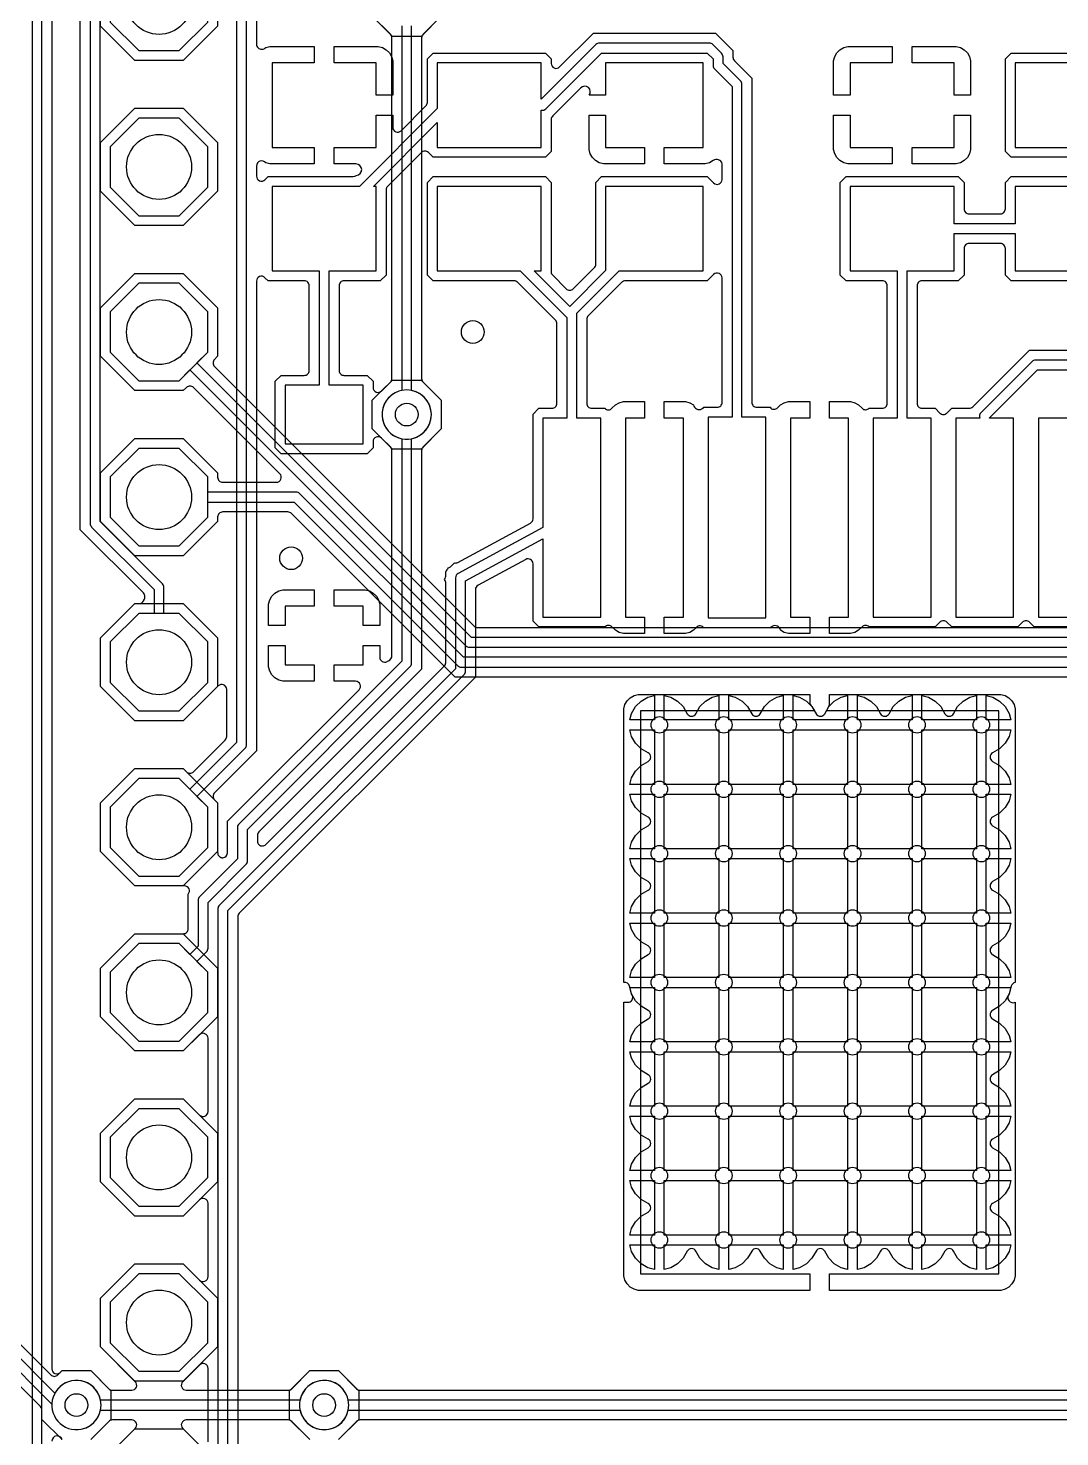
# Model space of a CAD drawing. Header units: millimetres. Extents: x 3.9 to 76.2, y 2.5 to 68.2.
# Drawn here: x 11.96 to 27.83, y 33.8 to 55.47 of the extents above; entities that cross this region are included whole.
import ezdxf

# ---------------------------------------------------------------- set-up
doc = ezdxf.new("R2010")
doc.units = ezdxf.units.MM

msp = doc.modelspace()

# ---------------------------------------------------------------- linework, layer by layer
at = {"layer": '16_copper'}
for points in [[(42.864, 66.867), (14.721, 66.867, 0.198912), (14.667, 66.845), (12.934, 65.111, 0.198912), (12.911, 65.057), (12.911, 47.853, 0.198912), (12.934, 47.799), (13.894, 46.839), (13.894, 46.47), (13.659, 46.47), (13.22, 46.031), (13.22, 45.409), (13.659, 44.97), (14.281, 44.97), (14.72, 45.409), (14.72, 46.031), (14.281, 46.47), (14.046, 46.47), (14.046, 46.87, 0.198912), (14.024, 46.924), (13.064, 47.885), (13.064, 65.026), (14.752, 66.715), (42.832, 66.715)], [(14.724, 33.726), (14.724, 34.854, 0.668179), (14.594, 34.908), (14.344, 34.658), (13.596, 34.658), (13.068, 35.186), (13.068, 35.934), (13.596, 36.462), (14.344, 36.462), (14.594, 36.212, 0.668179), (14.724, 36.266), (14.724, 37.394, 0.668179), (14.594, 37.448), (14.344, 37.198), (13.596, 37.198), (13.068, 37.726), (13.068, 38.474), (13.596, 39.002), (14.344, 39.002), (14.594, 38.752, 0.668179), (14.724, 38.806), (14.724, 39.934, 0.668179), (14.594, 39.988), (14.344, 39.738), (13.596, 39.738), (13.068, 40.266), (13.068, 41.014), (13.596, 41.542), (14.343, 41.542, 0.414214), (14.419, 41.619), (14.419, 42.151, 0.648456), (14.363, 42.278), (13.596, 42.278), (13.068, 42.806), (13.068, 43.554), (13.596, 44.082), (14.344, 44.082), (14.393, 44.034, 0.414214), (14.5, 44.034), (14.989, 44.522, 0.198912), (15.011, 44.576), (15.011, 45.301, 0.668179), (14.881, 45.355), (14.344, 44.818), (13.596, 44.818), (13.068, 45.346), (13.068, 46.094), (13.596, 46.622), (13.665, 46.622, 0.294756), (13.735, 46.667), (13.736, 46.673, 0.415088), (13.719, 46.798), (12.759, 47.758), (12.759, 65.152)], [(15.164, 62.23), (15.164, 44.482), (14.446, 43.764), (14.281, 43.93), (13.659, 43.93), (13.22, 43.491), (13.22, 42.869), (13.659, 42.43), (14.281, 42.43), (14.72, 42.869), (14.72, 43.491), (14.554, 43.656), (15.294, 44.396, 0.198912), (15.316, 44.45), (15.316, 59.614)], [(15.469, 59.385), (15.469, 55.226, 0.430461), (15.549, 55.151), (15.556, 55.151, 0.166118), (15.612, 55.177), (15.677, 55.194), (16.358, 55.194), (16.358, 54.94), (15.71, 54.94), (15.71, 53.64), (16.358, 53.64), (16.358, 53.386), (15.677, 53.386), (15.612, 53.403, 0.725039), (15.469, 53.354), (15.469, 53.198, 0.668179), (15.599, 53.144), (15.647, 53.192), (16.958, 53.192, 0.14431), (16.999, 53.205), (17.004, 53.209, 0.971902), (16.999, 53.386), (16.662, 53.386), (16.662, 53.64), (17.31, 53.64), (17.31, 54.138), (17.564, 54.138), (17.564, 53.951, 0.668179), (17.694, 53.897), (18.075, 54.279, 0.198912), (18.098, 54.332), (18.098, 55.003), (18.187, 55.092), (19.913, 55.092), (20.002, 55.003), (20.002, 54.933, 0.668179), (20.132, 54.879), (20.651, 55.397), (22.529, 55.397), (22.797, 55.129), (22.797, 55.028, 0.198912), (22.82, 54.974), (23.089, 54.705), (23.089, 49.719, 0.414214), (23.165, 49.642), (23.368, 49.642, 0.461669), (23.485, 49.634), (23.529, 49.678), (23.587, 49.712), (23.652, 49.729), (23.978, 49.729), (23.978, 49.475), (23.685, 49.475), (23.685, 46.415), (23.978, 46.415), (23.978, 46.161), (23.652, 46.161), (23.587, 46.178), (23.529, 46.212, 0.494508), (23.404, 46.274), (23.399, 46.271, 0.096121), (23.368, 46.248), (22.352, 46.248, 0.461669), (22.235, 46.256), (22.191, 46.212), (22.133, 46.178), (22.068, 46.161), (21.742, 46.161), (21.742, 46.415), (22.035, 46.415), (22.035, 49.475), (21.742, 49.475), (21.742, 49.729), (22.068, 49.729), (22.133, 49.712), (22.191, 49.678, 0.494508), (22.316, 49.616), (22.321, 49.619, 0.096121), (22.352, 49.642), (22.555, 49.642, 0.414214), (22.631, 49.719), (22.631, 51.632, 0.668179), (22.501, 51.686), (22.403, 51.588), (21.142, 51.588, 0.198912), (21.089, 51.565), (20.571, 51.048, 0.198912), (20.549, 50.994), (20.549, 49.704, 0.414214), (20.625, 49.627), (20.828, 49.627, 0.420503), (20.937, 49.626), (20.989, 49.678), (21.047, 49.712), (21.112, 49.729), (21.438, 49.729), (21.438, 49.475), (21.145, 49.475), (21.145, 46.415), (21.438, 46.415), (21.438, 46.161), (21.112, 46.161), (21.047, 46.178), (20.989, 46.212), (20.937, 46.264, 0.200456), (20.883, 46.285), (20.877, 46.286, 0.143419), (20.828, 46.263), (19.812, 46.263), (19.723, 46.352), (19.723, 47.234, 0.568256), (19.61, 47.301), (18.877, 46.904, 0.275302), (18.837, 46.837), (18.837, 45.491), (15.204, 41.857, 0.198912), (15.181, 41.803), (15.181, 25.71, 0.198912)], [(28.803, 53.488), (27.077, 53.488), (26.988, 53.577), (26.988, 55.003), (27.077, 55.092), (28.388, 55.092, 0.198912)], [(28.448, 46.263), (27.432, 46.263), (27.359, 46.336, 0.414214), (27.251, 46.336), (27.178, 46.263), (26.162, 46.263), (26.089, 46.336, 0.414214), (25.981, 46.336), (25.908, 46.263), (24.892, 46.263, 0.420503), (24.783, 46.264), (24.731, 46.212), (24.673, 46.178), (24.608, 46.161), (24.282, 46.161), (24.282, 46.415), (24.575, 46.415), (24.575, 49.475), (24.282, 49.475), (24.282, 49.729), (24.608, 49.729), (24.673, 49.712), (24.731, 49.678), (24.783, 49.626, 0.200456), (24.837, 49.604), (24.843, 49.604, 0.143419), (24.892, 49.627), (25.095, 49.627, 0.414214), (25.171, 49.704), (25.171, 51.511, 0.414214), (25.095, 51.588), (24.537, 51.588), (24.448, 51.677), (24.448, 53.103), (24.537, 53.192), (26.263, 53.192), (26.352, 53.103), (26.352, 52.695, 0.414214), (26.429, 52.619), (26.911, 52.619, 0.414214), (26.988, 52.695), (26.988, 53.103), (27.077, 53.192), (28.803, 53.192)], [(15.029, 25.616), (15.029, 41.898), (18.662, 45.531, 0.198912), (18.685, 45.585), (18.685, 46.973), (19.875, 47.617), (19.875, 46.415), (20.765, 46.415), (20.765, 49.475), (20.396, 49.475), (20.396, 51.088), (21.048, 51.74), (22.34, 51.74), (22.34, 53.04), (20.84, 53.04), (20.84, 51.748), (20.287, 51.195), (19.742, 51.74), (19.85, 51.74), (19.85, 53.04), (18.25, 53.04), (18.25, 51.74), (19.526, 51.74), (20.244, 51.022), (20.244, 49.475), (19.875, 49.475), (19.875, 47.791), (18.572, 47.086, 0.275302), (18.532, 47.019), (18.532, 45.617), (14.899, 41.983, 0.198912), (14.876, 41.929), (14.876, 25.584, 0.198912)], [(28.803, 51.588), (27.077, 51.588), (26.988, 51.677), (26.988, 52.085, 0.414214), (26.911, 52.161), (26.429, 52.161, 0.414214), (26.352, 52.085), (26.352, 51.677), (26.263, 51.588), (25.705, 51.588, 0.414214), (25.629, 51.511), (25.629, 49.704, 0.414214), (25.705, 49.627), (25.908, 49.627), (25.981, 49.554, 0.414214), (26.089, 49.554), (26.162, 49.627), (26.432, 49.627, 0.198912), (26.486, 49.65), (27.357, 50.521), (28.523, 50.521)], [(11.503, 35.125), (12.322, 34.306), (12.322, 34.265), (12.328, 34.216), (12.341, 34.168), (12.36, 34.122), (12.385, 34.079), (12.415, 34.04), (12.45, 34.005), (12.489, 33.975), (12.532, 33.95), (12.578, 33.931), (12.626, 33.918), (12.675, 33.912), (12.725, 33.912), (12.774, 33.918, 1), (12.626, 34.662), (12.578, 34.649, 0.185862), (12.37, 34.474), (11.633, 35.211)], [(11.808, 35.251), (12.306, 34.754, 0.414214), (12.413, 34.754), (12.48, 34.821), (12.92, 34.821), (13.231, 34.51), (13.231, 34.07), (12.92, 33.759)], [(12.48, 33.759), (12.169, 34.07), (12.169, 34.212, 0.198912), (12.147, 34.266), (11.485, 34.928), (11.485, 34.928), (11.408, 35.005, 0.668179), (11.278, 34.951), (11.278, 16.939, 0.668189)], [(16.29, 33.759), (15.979, 34.07), (15.979, 34.51), (16.29, 34.821), (16.73, 34.821), (17.009, 34.541, 0.198912), (17.063, 34.519), (30.175, 34.519, 0.414214)], [(30.404, 34.366), (16.881, 34.366), (16.869, 34.412), (16.85, 34.458), (16.825, 34.501), (16.795, 34.54), (16.76, 34.575), (16.721, 34.605), (16.678, 34.63), (16.632, 34.649), (16.584, 34.662), (16.535, 34.668), (16.485, 34.668), (16.436, 34.662), (16.388, 34.649), (16.342, 34.63), (16.299, 34.605), (16.26, 34.575), (16.225, 34.54), (16.195, 34.501), (16.17, 34.458), (16.151, 34.412), (16.138, 34.364), (16.132, 34.315), (16.132, 34.265), (16.138, 34.216), (16.151, 34.168), (16.17, 34.122), (16.195, 34.079), (16.225, 34.04), (16.26, 34.005), (16.299, 33.975), (16.342, 33.95), (16.388, 33.931), (16.436, 33.918), (16.485, 33.912), (16.535, 33.912), (16.584, 33.918, 0.301666), (16.881, 34.214), (30.48, 34.214, 0.414214)], [(30.575, 34.061), (17.063, 34.061, 0.198912), (17.009, 34.039), (16.73, 33.759)], [(13.068, 33.394), (13.596, 33.922), (14.344, 33.922), (14.594, 33.672, 0.668179)]]:
    msp.add_lwpolyline(points, format="xyb", dxfattribs=at)
for points in [[(14.72, 55.569), (14.72, 56.191), (14.281, 56.63), (13.659, 56.63), (13.22, 56.191), (13.22, 55.569), (13.659, 55.13), (14.281, 55.13)], [(17.31, 54.442), (17.31, 54.94), (16.662, 54.94), (16.662, 55.194), (17.343, 55.194), (17.408, 55.177), (17.466, 55.143), (17.513, 55.096), (17.547, 55.038), (17.564, 54.973), (17.564, 54.442)], [(24.346, 54.442), (24.346, 54.973), (24.363, 55.038), (24.397, 55.096), (24.444, 55.143), (24.502, 55.177), (24.567, 55.194), (25.248, 55.194), (25.248, 54.94), (24.6, 54.94), (24.6, 54.442)], [(26.2, 54.442), (26.2, 54.94), (25.552, 54.94), (25.552, 55.194), (26.233, 55.194), (26.298, 55.177), (26.356, 55.143), (26.403, 55.096), (26.437, 55.038), (26.454, 54.973), (26.454, 54.442)], [(14.72, 53.029), (14.72, 53.651), (14.281, 54.09), (13.659, 54.09), (13.22, 53.651), (13.22, 53.029), (13.659, 52.59), (14.281, 52.59)], [(20.807, 53.386), (20.742, 53.403), (20.684, 53.437), (20.637, 53.484), (20.603, 53.542), (20.586, 53.607), (20.586, 54.138), (20.84, 54.138), (20.84, 53.64), (21.438, 53.64), (21.438, 53.386)], [(24.567, 53.386), (24.502, 53.403), (24.444, 53.437), (24.397, 53.484), (24.363, 53.542), (24.346, 53.607), (24.346, 54.138), (24.6, 54.138), (24.6, 53.64), (25.248, 53.64), (25.248, 53.386)], [(25.552, 53.386), (25.552, 53.64), (26.2, 53.64), (26.2, 54.138), (26.454, 54.138), (26.454, 53.607), (26.437, 53.542), (26.403, 53.484), (26.356, 53.437), (26.298, 53.403), (26.233, 53.386)], [(25.845, 49.475), (25.476, 49.475), (25.476, 51.74), (26.2, 51.74), (26.2, 52.314), (27.14, 52.314), (27.14, 51.74), (28.74, 51.74), (28.74, 53.04), (27.14, 53.04), (27.14, 52.466), (26.2, 52.466), (26.2, 53.04), (24.6, 53.04), (24.6, 51.74), (25.324, 51.74), (25.324, 49.475), (24.955, 49.475), (24.955, 46.415), (25.845, 46.415)], [(14.72, 50.489), (14.72, 51.111), (14.281, 51.55), (13.659, 51.55), (13.22, 51.111), (13.22, 50.489), (13.659, 50.05), (14.281, 50.05)], [(14.72, 47.949), (14.72, 48.571), (14.281, 49.01), (13.659, 49.01), (13.22, 48.571), (13.22, 47.949), (13.659, 47.51), (14.281, 47.51)], [(15.656, 46.282), (15.656, 46.613), (15.673, 46.678), (15.707, 46.736), (15.754, 46.783), (15.812, 46.817), (15.877, 46.834), (16.358, 46.834), (16.358, 46.58), (15.91, 46.58), (15.91, 46.282)], [(17.11, 46.282), (17.11, 46.58), (16.662, 46.58), (16.662, 46.834), (17.143, 46.834), (17.208, 46.817), (17.266, 46.783), (17.313, 46.736), (17.347, 46.678), (17.364, 46.613), (17.364, 46.282)], [(15.877, 45.426), (15.812, 45.443), (15.754, 45.477), (15.707, 45.524), (15.673, 45.582), (15.656, 45.647), (15.656, 45.978), (15.91, 45.978), (15.91, 45.68), (16.358, 45.68), (16.358, 45.426)], [(14.72, 37.789), (14.72, 38.411), (14.281, 38.85), (13.659, 38.85), (13.22, 38.411), (13.22, 37.789), (13.659, 37.35), (14.281, 37.35)], [(14.72, 35.249), (14.72, 35.871), (14.281, 36.31), (13.659, 36.31), (13.22, 35.871), (13.22, 35.249), (13.659, 34.81), (14.281, 34.81)]]:
    msp.add_lwpolyline(points, close=True, dxfattribs=at)
for points in [[(18.311, 55.66), (18, 55.349), (17.56, 55.349), (17.249, 55.66)], [(28.482, 54.94), (27.14, 54.94), (27.14, 53.64), (28.74, 53.64)], [(28.385, 49.475), (27.495, 49.475), (27.495, 46.415), (28.385, 46.415)]]:
    msp.add_lwpolyline(points, dxfattribs=at)
for points in [[(23.305, 49.49), (22.936, 49.49), (22.936, 54.61, 0.198912), (22.914, 54.664), (22.645, 54.933), (22.645, 55.035, 0.198912), (22.622, 55.089), (22.489, 55.222, 0.198912), (22.435, 55.245), (20.745, 55.245, 0.198912), (20.691, 55.222), (19.85, 54.381), (19.85, 54.94), (18.25, 54.94), (18.25, 54.238), (17.052, 53.04), (15.71, 53.04), (15.71, 51.74), (16.434, 51.74), (16.434, 49.98), (15.91, 49.98), (15.91, 49.08), (17.11, 49.08), (17.11, 49.98), (16.586, 49.98), (16.586, 51.74), (17.31, 51.74), (17.31, 53.04), (17.268, 53.04), (18.25, 54.022), (18.25, 53.64), (19.85, 53.64), (19.85, 54.214, 0.255689), (19.921, 54.236), (20.777, 55.092), (22.403, 55.092), (22.492, 55.003), (22.492, 54.901, 0.198912), (22.515, 54.848), (22.784, 54.578), (22.784, 49.49), (22.415, 49.49), (22.415, 46.4), (23.305, 46.4)], [(15.563, 42.892, 0.18787), (15.613, 42.913), (18.358, 45.658, 0.198912), (18.38, 45.712), (18.38, 46.941, 0.055305), (18.378, 46.958), (18.377, 46.96, 0.04189), (18.371, 46.978), (18.362, 46.993, 0.221705), (18.38, 47.063), (18.38, 47.113, 0.112063), (18.403, 47.139), (18.404, 47.141, 0.041876), (18.412, 47.158), (18.416, 47.174, 0.221741), (18.478, 47.212), (18.514, 47.247, 0.182383), (18.568, 47.256), (19.683, 47.86, 0.275302), (19.723, 47.927), (19.723, 49.538), (19.812, 49.627), (20.015, 49.627, 0.414214), (20.091, 49.704), (20.091, 50.928, 0.198912), (20.069, 50.982), (19.485, 51.565, 0.198912), (19.432, 51.588), (18.187, 51.588), (18.098, 51.677), (18.098, 53.103), (18.187, 53.192), (19.913, 53.192), (20.002, 53.103), (20.002, 51.726, 0.198912), (20.025, 51.673), (20.233, 51.464, 0.414214), (20.341, 51.464), (20.665, 51.789, 0.198912), (20.688, 51.842), (20.688, 53.103), (20.777, 53.192), (22.403, 53.192), (22.501, 53.094, 0.668179), (22.631, 53.148), (22.631, 53.388, 0.574475), (22.496, 53.437), (22.438, 53.403), (22.373, 53.386), (21.742, 53.386), (21.742, 53.64), (22.34, 53.64), (22.34, 54.94), (20.84, 54.94), (20.84, 54.442), (20.586, 54.442, 0.941151), (20.456, 54.556), (20.025, 54.125, 0.198912), (20.002, 54.071), (20.002, 53.577), (19.913, 53.488), (18.187, 53.488), (18.113, 53.562, 0.414214), (18.005, 53.562), (17.485, 53.041, 0.198912), (17.462, 52.988), (17.462, 51.677), (17.373, 51.588), (16.815, 51.588, 0.414214), (16.739, 51.511), (16.739, 50.209, 0.414214), (16.815, 50.132), (17.173, 50.132), (17.262, 50.043), (17.262, 49.947, 0.668179), (17.392, 49.893), (17.56, 50.061), (18, 50.061), (18.311, 49.75), (18.311, 49.31), (18.031, 49.031, 0.198912), (18.009, 48.977), (18.009, 45.611), (15.506, 43.108, 0.198912), (15.483, 43.054), (15.483, 42.967), (15.484, 42.964), (15.483, 42.961), (15.485, 42.954), (15.486, 42.946), (15.487, 42.943), (15.488, 42.94), (15.492, 42.933), (15.495, 42.926), (15.497, 42.924), (15.499, 42.921), (15.504, 42.916), (15.51, 42.909), (15.512, 42.908), (15.514, 42.906), (15.521, 42.902), (15.528, 42.898), (15.531, 42.897), (15.533, 42.896), (15.541, 42.894), (15.549, 42.892), (15.552, 42.892), (15.555, 42.891)], [(14.952, 42.712, 0.406376), (15.026, 42.789), (15.026, 43.275), (15.182, 43.431), (17.047, 45.296, 0.668179), (16.993, 45.426), (16.662, 45.426), (16.662, 45.68), (17.11, 45.68), (17.11, 45.978), (17.364, 45.978), (17.364, 45.797, 0.572909), (17.477, 45.73), (17.484, 45.735, 0.386658), (17.551, 45.832), (17.551, 48.977, 0.198912), (17.529, 49.031), (17.392, 49.167, 0.668179), (17.262, 49.113), (17.262, 49.017), (17.173, 48.928), (15.847, 48.928), (15.758, 49.017), (15.758, 50.043), (15.847, 50.132), (16.205, 50.132, 0.414214), (16.281, 50.209), (16.281, 51.511, 0.414214), (16.205, 51.588), (15.647, 51.588), (15.599, 51.636, 0.668179), (15.469, 51.582), (15.469, 44.355), (15.312, 44.199), (14.824, 43.71, 0.414214), (14.824, 43.603), (14.872, 43.554), (14.872, 42.787), (14.873, 42.785), (14.873, 42.782), (14.874, 42.774), (14.876, 42.766), (14.877, 42.763), (14.877, 42.76), (14.881, 42.753), (14.885, 42.746), (14.886, 42.744), (14.888, 42.741), (14.894, 42.736), (14.899, 42.73), (14.901, 42.728), (14.903, 42.726), (14.91, 42.722), (14.917, 42.718), (14.92, 42.717), (14.923, 42.716), (14.93, 42.714), (14.938, 42.712), (14.941, 42.712), (14.944, 42.711)], [(27.115, 49.475), (26.746, 49.475), (26.746, 49.479), (27.483, 50.216), (28.397, 50.216), (29.137, 49.476, 0.198912), (29.19, 49.454), (30.15, 49.454), (30.15, 48.78), (31.45, 48.78), (31.45, 50.28), (30.15, 50.28), (30.15, 49.606), (29.222, 49.606), (28.482, 50.346, 0.198912), (28.428, 50.368), (27.452, 50.368, 0.198912), (27.398, 50.346), (26.616, 49.564, 0.314869), (26.594, 49.475), (26.225, 49.475), (26.225, 46.415), (27.115, 46.415)], [(14.72, 40.329), (14.72, 40.951), (14.554, 41.116), (14.702, 41.264, 0.198912), (14.724, 41.318), (14.724, 42.024), (15.308, 42.608, 0.198912), (15.331, 42.662), (15.331, 43.148), (17.834, 45.652, 0.198912), (17.856, 45.705), (17.856, 49.159, 0.996924), (17.706, 49.902), (17.658, 49.889, 0.764884), (17.704, 49.159), (17.704, 45.737), (15.201, 43.234, 0.198912), (15.178, 43.18), (15.178, 42.694), (14.594, 42.109, 0.198912), (14.572, 42.056), (14.572, 41.349), (14.446, 41.224), (14.281, 41.39), (13.659, 41.39), (13.22, 40.951), (13.22, 40.329), (13.659, 39.89), (14.281, 39.89)], [(21.341, 36.055), (21.276, 36.073), (21.218, 36.106), (21.171, 36.153), (21.137, 36.211), (21.12, 36.276), (21.12, 40.488), (21.182, 40.488, 0.036523), (21.197, 40.49), (21.204, 40.491, 0.09681), (21.23, 40.504), (21.235, 40.509), (21.24, 40.514), (21.242, 40.517, 0.296314), (21.24, 40.616), (21.208, 40.736, 0.392052), (21.12, 40.792), (21.12, 45.004), (21.137, 45.069), (21.171, 45.127), (21.218, 45.174), (21.276, 45.207), (21.341, 45.225), (23.978, 45.225), (23.978, 45.103, 0.219106), (24.013, 45.036), (24.051, 44.971), (21.374, 44.971), (21.374, 36.309), (23.978, 36.309), (23.978, 36.055)], [(24.282, 36.055), (24.282, 36.309), (26.886, 36.309), (26.886, 44.971), (24.235, 44.971), (24.272, 45.036, 0.131653), (24.282, 45.074), (24.282, 45.225), (26.919, 45.225), (26.984, 45.207), (27.042, 45.174), (27.089, 45.127), (27.123, 45.069), (27.14, 45.004), (27.14, 40.791, 0.299045), (27.077, 40.736), (27.045, 40.616, 0.822543), (27.14, 40.488), (27.14, 36.276), (27.123, 36.211), (27.089, 36.153), (27.042, 36.106), (26.984, 36.073), (26.919, 36.055)]]:
    msp.add_lwpolyline(points, format="xyb", close=True, dxfattribs=at)
at = {"layer": '1_copper'}
for points in [[(12.169, 19.688), (12.169, 62.862), (15.272, 65.964), (27.375, 65.964), (28.062, 65.277), (27.874, 65.089), (27.874, 64.406), (28.358, 63.922), (29.041, 63.922), (29.524, 64.406), (29.524, 65.089), (29.041, 65.572), (28.358, 65.572), (28.17, 65.384), (27.46, 66.094, 0.198912), (27.407, 66.116), (15.24, 66.116, 0.198912), (15.186, 66.094), (12.039, 62.947, 0.198912), (12.017, 62.893), (12.017, 19.657, 0.198912)], [(12.322, 62.767), (12.322, 34.846, 0.668189), (12.452, 34.792), (12.48, 34.821), (12.92, 34.821), (13.199, 34.541, 0.198912), (13.253, 34.519), (13.551, 34.519, 0.668179), (13.605, 34.649), (13.068, 35.186), (13.068, 35.934), (13.596, 36.462), (14.344, 36.462), (14.872, 35.934), (14.872, 35.186), (14.335, 34.649, 0.668179), (14.389, 34.519), (15.957, 34.519, 0.198912), (16.011, 34.541), (16.29, 34.821), (16.73, 34.821), (17.041, 34.51), (17.041, 34.07), (16.73, 33.759)], [(17.704, 55.509), (17.704, 49.901), (17.658, 49.889), (17.612, 49.87), (17.569, 49.845), (17.53, 49.815), (17.495, 49.78), (17.465, 49.741), (17.44, 49.698), (17.421, 49.652), (17.408, 49.604), (17.402, 49.555), (17.402, 49.505), (17.408, 49.456), (17.421, 49.408), (17.44, 49.362), (17.465, 49.319), (17.495, 49.28), (17.53, 49.245), (17.569, 49.215), (17.612, 49.19), (17.658, 49.171), (17.706, 49.158), (17.755, 49.152), (17.805, 49.152), (17.854, 49.158, 0.818106), (17.856, 49.901), (17.856, 55.509, 0.996924)], [(30.455, 45.491), (18.524, 45.491), (16.007, 48.009, 0.198912), (15.953, 48.031), (14.949, 48.031, 0.414214), (14.872, 47.955), (14.872, 47.886), (14.344, 47.358), (13.596, 47.358), (13.068, 47.886), (13.068, 48.634), (13.596, 49.162), (14.344, 49.162), (14.872, 48.634), (14.872, 48.565, 0.414214), (14.949, 48.489), (15.774, 48.489, 0.668179), (15.828, 48.619), (14.5, 49.946, 0.414214), (14.393, 49.946), (14.344, 49.898), (13.596, 49.898), (13.068, 50.426), (13.068, 51.174), (13.596, 51.702), (14.344, 51.702), (14.872, 51.174), (14.872, 50.426), (14.824, 50.377, 0.414214), (14.824, 50.27), (18.818, 46.276, 0.198912), (18.871, 46.253), (30.581, 46.253)], [(13.068, 33.394), (13.605, 33.931, 0.668179), (13.551, 34.061), (13.253, 34.061, 0.198912), (13.199, 34.039), (12.92, 33.759)], [(16.29, 33.759), (16.011, 34.039, 0.198912), (15.957, 34.061), (14.389, 34.061, 0.668179), (14.335, 33.931), (14.872, 33.394)], [(12.48, 33.759, 0.859708), (12.322, 33.734)]]:
    msp.add_lwpolyline(points, format="xyb", dxfattribs=at)
for points in [[(13.596, 54.978), (13.068, 55.506), (13.068, 56.254), (13.596, 56.782), (14.344, 56.782), (14.872, 56.254), (14.872, 55.506), (14.344, 54.978)], [(14.72, 55.569), (14.72, 56.191), (14.281, 56.63), (13.659, 56.63), (13.22, 56.191), (13.22, 55.569), (13.659, 55.13), (14.281, 55.13)], [(13.596, 52.438), (13.068, 52.966), (13.068, 53.714), (13.596, 54.242), (14.344, 54.242), (14.872, 53.714), (14.872, 52.966), (14.344, 52.438)], [(14.72, 53.029), (14.72, 53.651), (14.281, 54.09), (13.659, 54.09), (13.22, 53.651), (13.22, 53.029), (13.659, 52.59), (14.281, 52.59)], [(13.596, 44.818), (13.068, 45.346), (13.068, 46.094), (13.596, 46.622), (14.344, 46.622), (14.872, 46.094), (14.872, 45.346), (14.344, 44.818)], [(14.72, 45.409), (14.72, 46.031), (14.281, 46.47), (13.659, 46.47), (13.22, 46.031), (13.22, 45.409), (13.659, 44.97), (14.281, 44.97)], [(21.213, 44.831), (21.24, 44.931), (21.3, 45.036), (21.385, 45.121), (21.49, 45.181), (21.59, 45.208), (21.59, 44.831)], [(26.695, 44.831), (26.695, 45.208), (26.796, 45.181), (26.9, 45.121), (26.985, 45.036), (27.045, 44.931), (27.072, 44.831)], [(21.742, 43.84), (21.742, 44.679), (22.581, 44.679), (22.581, 43.84)], [(22.733, 43.84), (22.733, 44.679), (23.571, 44.679), (23.571, 43.84)], [(23.724, 43.84), (23.724, 44.679), (24.562, 44.679), (24.562, 43.84)], [(24.714, 43.84), (24.714, 44.679), (25.552, 44.679), (25.552, 43.84)], [(25.705, 43.84), (25.705, 44.679), (26.543, 44.679), (26.543, 43.84)], [(13.596, 42.278), (13.068, 42.806), (13.068, 43.554), (13.596, 44.082), (14.344, 44.082), (14.872, 43.554), (14.872, 42.806), (14.344, 42.278)], [(14.72, 42.869), (14.72, 43.491), (14.281, 43.93), (13.659, 43.93), (13.22, 43.491), (13.22, 42.869), (13.659, 42.43), (14.281, 42.43)], [(21.742, 42.85), (21.742, 43.688), (22.581, 43.688), (22.581, 42.85)], [(22.733, 42.85), (22.733, 43.688), (23.571, 43.688), (23.571, 42.85)], [(23.724, 42.85), (23.724, 43.688), (24.562, 43.688), (24.562, 42.85)], [(24.714, 42.85), (24.714, 43.688), (25.552, 43.688), (25.552, 42.85)], [(25.705, 42.85), (25.705, 43.688), (26.543, 43.688), (26.543, 42.85)], [(21.742, 41.859), (21.742, 42.697), (22.581, 42.697), (22.581, 41.859)], [(22.733, 41.859), (22.733, 42.697), (23.571, 42.697), (23.571, 41.859)], [(23.724, 41.859), (23.724, 42.697), (24.562, 42.697), (24.562, 41.859)], [(24.714, 41.859), (24.714, 42.697), (25.552, 42.697), (25.552, 41.859)], [(25.705, 41.859), (25.705, 42.697), (26.543, 42.697), (26.543, 41.859)], [(21.742, 40.869), (21.742, 41.707), (22.581, 41.707), (22.581, 40.869)], [(22.733, 40.869), (22.733, 41.707), (23.571, 41.707), (23.571, 40.869)], [(23.724, 40.869), (23.724, 41.707), (24.562, 41.707), (24.562, 40.869)], [(24.714, 40.869), (24.714, 41.707), (25.552, 41.707), (25.552, 40.869)], [(25.705, 40.869), (25.705, 41.707), (26.543, 41.707), (26.543, 40.869)], [(13.596, 39.738), (13.068, 40.266), (13.068, 41.014), (13.596, 41.542), (14.344, 41.542), (14.872, 41.014), (14.872, 40.266), (14.344, 39.738)], [(14.72, 40.329), (14.72, 40.951), (14.281, 41.39), (13.659, 41.39), (13.22, 40.951), (13.22, 40.329), (13.659, 39.89), (14.281, 39.89)], [(21.742, 39.878), (21.742, 40.716), (22.581, 40.716), (22.581, 39.878)], [(22.733, 39.878), (22.733, 40.716), (23.571, 40.716), (23.571, 39.878)], [(23.724, 39.878), (23.724, 40.716), (24.562, 40.716), (24.562, 39.878)], [(24.714, 39.878), (24.714, 40.716), (25.552, 40.716), (25.552, 39.878)], [(25.705, 39.878), (25.705, 40.716), (26.543, 40.716), (26.543, 39.878)], [(21.742, 38.887), (21.742, 39.726), (22.581, 39.726), (22.581, 38.887)], [(22.733, 38.887), (22.733, 39.726), (23.571, 39.726), (23.571, 38.887)], [(23.724, 38.887), (23.724, 39.726), (24.562, 39.726), (24.562, 38.887)], [(24.714, 38.887), (24.714, 39.726), (25.552, 39.726), (25.552, 38.887)], [(25.705, 38.887), (25.705, 39.726), (26.543, 39.726), (26.543, 38.887)], [(13.596, 37.198), (13.068, 37.726), (13.068, 38.474), (13.596, 39.002), (14.344, 39.002), (14.872, 38.474), (14.872, 37.726), (14.344, 37.198)], [(14.72, 37.789), (14.72, 38.411), (14.281, 38.85), (13.659, 38.85), (13.22, 38.411), (13.22, 37.789), (13.659, 37.35), (14.281, 37.35)], [(21.742, 37.897), (21.742, 38.735), (22.581, 38.735), (22.581, 37.897)], [(22.733, 37.897), (22.733, 38.735), (23.571, 38.735), (23.571, 37.897)], [(23.724, 37.897), (23.724, 38.735), (24.562, 38.735), (24.562, 37.897)], [(24.714, 37.897), (24.714, 38.735), (25.552, 38.735), (25.552, 37.897)], [(25.705, 37.897), (25.705, 38.735), (26.543, 38.735), (26.543, 37.897)], [(21.742, 36.906), (21.742, 37.744), (22.581, 37.744), (22.581, 36.906)], [(22.733, 36.906), (22.733, 37.744), (23.571, 37.744), (23.571, 36.906)], [(23.724, 36.906), (23.724, 37.744), (24.562, 37.744), (24.562, 36.906)], [(24.714, 36.906), (24.714, 37.744), (25.552, 37.744), (25.552, 36.906)], [(25.705, 36.906), (25.705, 37.744), (26.543, 37.744), (26.543, 36.906)], [(21.49, 36.404), (21.385, 36.464), (21.3, 36.549), (21.24, 36.654), (21.213, 36.754), (21.59, 36.754), (21.59, 36.377)], [(26.695, 36.754), (27.072, 36.754), (27.045, 36.654), (26.985, 36.549), (26.9, 36.464), (26.796, 36.404), (26.695, 36.377)], [(14.72, 35.249), (14.72, 35.871), (14.281, 36.31), (13.659, 36.31), (13.22, 35.871), (13.22, 35.249), (13.659, 34.81), (14.281, 34.81)]]:
    msp.add_lwpolyline(points, close=True, dxfattribs=at)
for points in [[(17.56, 48.999), (17.249, 49.31), (17.249, 49.75), (17.529, 50.029, 0.198912), (17.551, 50.083), (17.551, 55.327, 0.198912), (17.529, 55.381), (17.249, 55.66), (17.249, 56.1), (17.56, 56.411), (18, 56.411), (18.311, 56.1), (18.311, 55.66), (18.031, 55.381, 0.198912), (18.009, 55.327), (18.009, 50.083, 0.198912), (18.031, 50.029), (18.311, 49.75), (18.311, 49.31), (18, 48.999)], [(34.337, 42.13, 0.544696), (34.364, 42.255), (30.541, 46.079, 0.198912), (30.487, 46.101), (18.777, 46.101), (14.554, 50.324), (14.72, 50.489), (14.72, 51.111), (14.281, 51.55), (13.659, 51.55), (13.22, 51.111), (13.22, 50.489), (13.659, 50.05), (14.281, 50.05), (14.446, 50.216), (18.691, 45.971, 0.198912), (18.745, 45.949), (30.455, 45.949), (34.256, 42.148), (34.274, 42.134), (34.294, 42.127), (34.316, 42.125)], [(30.382, 45.647, 0.866051), (30.36, 45.796), (18.651, 45.796), (16.133, 48.314, 0.198912), (16.079, 48.336), (14.72, 48.336), (14.72, 48.571), (14.281, 49.01), (13.659, 49.01), (13.22, 48.571), (13.22, 47.949), (13.659, 47.51), (14.281, 47.51), (14.72, 47.949), (14.72, 48.184), (16.047, 48.184), (18.565, 45.666, 0.198912), (18.619, 45.644), (30.36, 45.644)], [(21.742, 44.831), (21.742, 45.208), (21.843, 45.181), (21.947, 45.121), (22.032, 45.036), (22.096, 44.926, 0.577348), (22.227, 44.926), (22.291, 45.036), (22.376, 45.121), (22.48, 45.181), (22.581, 45.208), (22.581, 44.831)], [(22.733, 44.831), (22.733, 45.208), (22.833, 45.181), (22.938, 45.121), (23.023, 45.036), (23.086, 44.926, 0.577348), (23.218, 44.926), (23.282, 45.036), (23.367, 45.121), (23.471, 45.181), (23.571, 45.208), (23.571, 44.831)], [(23.724, 44.831), (23.724, 45.208), (23.824, 45.181), (23.928, 45.121), (24.013, 45.036), (24.077, 44.926, 0.577348), (24.209, 44.926), (24.272, 45.036), (24.357, 45.121), (24.462, 45.181), (24.562, 45.208), (24.562, 44.831)], [(24.714, 44.831), (24.714, 45.208), (24.814, 45.181), (24.919, 45.121), (25.004, 45.036), (25.067, 44.926, 0.577348), (25.199, 44.926), (25.263, 45.036), (25.348, 45.121), (25.452, 45.181), (25.552, 45.208), (25.552, 44.831)], [(25.705, 44.831), (25.705, 45.208), (25.805, 45.181), (25.909, 45.121), (25.994, 45.036), (26.058, 44.926, 0.577348), (26.19, 44.926), (26.253, 45.036), (26.338, 45.121), (26.443, 45.181), (26.543, 45.208), (26.543, 44.831)], [(21.213, 43.84), (21.24, 43.941), (21.3, 44.045), (21.385, 44.13), (21.495, 44.194, 0.577348), (21.495, 44.325), (21.385, 44.389), (21.3, 44.474), (21.24, 44.578), (21.213, 44.679), (21.59, 44.679), (21.59, 43.84)], [(26.695, 43.84), (26.695, 44.679), (27.072, 44.679), (27.045, 44.578), (26.985, 44.474), (26.9, 44.389), (26.79, 44.325, 0.577348), (26.79, 44.194), (26.9, 44.13), (26.985, 44.045), (27.045, 43.941), (27.072, 43.84)], [(21.213, 42.85), (21.24, 42.95), (21.3, 43.054), (21.385, 43.139), (21.495, 43.203, 0.577348), (21.495, 43.335), (21.385, 43.398), (21.3, 43.483), (21.24, 43.588), (21.213, 43.688), (21.59, 43.688), (21.59, 42.85)], [(26.695, 42.85), (26.695, 43.688), (27.072, 43.688), (27.045, 43.588), (26.985, 43.483), (26.9, 43.398), (26.79, 43.335, 0.577348), (26.79, 43.203), (26.9, 43.139), (26.985, 43.054), (27.045, 42.95), (27.072, 42.85)], [(21.213, 41.859), (21.24, 41.959), (21.3, 42.064), (21.385, 42.149), (21.495, 42.212, 0.577348), (21.495, 42.344), (21.385, 42.408), (21.3, 42.493), (21.24, 42.597), (21.213, 42.697), (21.59, 42.697), (21.59, 41.859)], [(26.695, 41.859), (26.695, 42.697), (27.072, 42.697), (27.045, 42.597), (26.985, 42.493), (26.9, 42.408), (26.79, 42.344, 0.577348), (26.79, 42.212), (26.9, 42.149), (26.985, 42.064), (27.045, 41.959), (27.072, 41.859)], [(21.213, 40.869), (21.24, 40.969), (21.3, 41.073), (21.385, 41.158), (21.495, 41.222, 0.577348), (21.495, 41.354), (21.385, 41.417), (21.3, 41.502), (21.24, 41.607), (21.213, 41.707), (21.59, 41.707), (21.59, 40.869)], [(26.695, 40.869), (26.695, 41.707), (27.072, 41.707), (27.045, 41.607), (26.985, 41.502), (26.9, 41.417), (26.79, 41.354, 0.577348), (26.79, 41.222), (26.9, 41.158), (26.985, 41.073), (27.045, 40.969), (27.072, 40.869)], [(21.213, 39.878), (21.24, 39.978), (21.3, 40.083), (21.385, 40.168), (21.495, 40.231, 0.577348), (21.495, 40.363), (21.385, 40.427), (21.3, 40.512), (21.24, 40.616), (21.213, 40.716), (21.59, 40.716), (21.59, 39.878)], [(26.695, 39.878), (26.695, 40.716), (27.072, 40.716), (27.045, 40.616), (26.985, 40.512), (26.9, 40.427), (26.79, 40.363, 0.577348), (26.79, 40.231), (26.9, 40.168), (26.985, 40.083), (27.045, 39.978), (27.072, 39.878)], [(21.213, 38.887), (21.24, 38.988), (21.3, 39.092), (21.385, 39.177), (21.495, 39.241, 0.577348), (21.495, 39.372), (21.385, 39.436), (21.3, 39.521), (21.24, 39.625), (21.213, 39.726), (21.59, 39.726), (21.59, 38.887)], [(26.695, 38.887), (26.695, 39.726), (27.072, 39.726), (27.045, 39.625), (26.985, 39.521), (26.9, 39.436), (26.79, 39.372, 0.577348), (26.79, 39.241), (26.9, 39.177), (26.985, 39.092), (27.045, 38.988), (27.072, 38.887)], [(21.213, 37.897), (21.24, 37.997), (21.3, 38.101), (21.385, 38.186), (21.495, 38.25, 0.577348), (21.495, 38.382), (21.385, 38.445), (21.3, 38.53), (21.24, 38.635), (21.213, 38.735), (21.59, 38.735), (21.59, 37.897)], [(26.695, 37.897), (26.695, 38.735), (27.072, 38.735), (27.045, 38.635), (26.985, 38.53), (26.9, 38.445), (26.79, 38.382, 0.577348), (26.79, 38.25), (26.9, 38.186), (26.985, 38.101), (27.045, 37.997), (27.072, 37.897)], [(21.213, 36.906), (21.24, 37.006), (21.3, 37.111), (21.385, 37.196), (21.495, 37.259, 0.577348), (21.495, 37.391), (21.385, 37.455), (21.3, 37.54), (21.24, 37.644), (21.213, 37.744), (21.59, 37.744), (21.59, 36.906)], [(26.695, 36.906), (26.695, 37.744), (27.072, 37.744), (27.045, 37.644), (26.985, 37.54), (26.9, 37.455), (26.79, 37.391, 0.577348), (26.79, 37.259), (26.9, 37.196), (26.985, 37.111), (27.045, 37.006), (27.072, 36.906)], [(22.48, 36.404), (22.376, 36.464), (22.291, 36.549), (22.227, 36.659, 0.577348), (22.096, 36.659), (22.032, 36.549), (21.947, 36.464), (21.843, 36.404), (21.742, 36.377), (21.742, 36.754), (22.581, 36.754), (22.581, 36.377)], [(23.471, 36.404), (23.367, 36.464), (23.282, 36.549), (23.218, 36.659, 0.577348), (23.086, 36.659), (23.023, 36.549), (22.938, 36.464), (22.833, 36.404), (22.733, 36.377), (22.733, 36.754), (23.571, 36.754), (23.571, 36.377)], [(24.462, 36.404), (24.357, 36.464), (24.272, 36.549), (24.209, 36.659, 0.577348), (24.077, 36.659), (24.013, 36.549), (23.928, 36.464), (23.824, 36.404), (23.724, 36.377), (23.724, 36.754), (24.562, 36.754), (24.562, 36.377)], [(25.452, 36.404), (25.348, 36.464), (25.263, 36.549), (25.199, 36.659, 0.577348), (25.067, 36.659), (25.004, 36.549), (24.919, 36.464), (24.814, 36.404), (24.714, 36.377), (24.714, 36.754), (25.552, 36.754), (25.552, 36.377)], [(26.443, 36.404), (26.338, 36.464), (26.253, 36.549), (26.19, 36.659, 0.577348), (26.058, 36.659), (25.994, 36.549), (25.909, 36.464), (25.805, 36.404), (25.705, 36.377), (25.705, 36.754), (26.543, 36.754), (26.543, 36.377)], [(12.774, 33.918, 0.301666), (13.071, 34.214), (16.139, 34.214, 0.996924), (16.882, 34.364), (16.869, 34.412, 0.764884), (16.139, 34.366), (13.071, 34.366), (13.059, 34.412), (13.04, 34.458), (13.015, 34.501), (12.985, 34.54), (12.95, 34.575), (12.911, 34.605), (12.868, 34.63), (12.822, 34.649), (12.774, 34.662), (12.725, 34.668), (12.675, 34.668), (12.626, 34.662), (12.578, 34.649), (12.532, 34.63), (12.489, 34.605), (12.45, 34.575), (12.415, 34.54), (12.385, 34.501), (12.36, 34.458), (12.341, 34.412), (12.328, 34.364), (12.322, 34.315), (12.322, 34.265), (12.328, 34.216), (12.341, 34.168), (12.36, 34.122), (12.385, 34.079), (12.415, 34.04), (12.45, 34.005), (12.489, 33.975), (12.532, 33.95), (12.578, 33.931), (12.626, 33.918), (12.675, 33.912), (12.725, 33.912)]]:
    msp.add_lwpolyline(points, format="xyb", close=True, dxfattribs=at)
at = {"layer": 'drills_PTH'}
for centre, radius in [((13.97, 55.88), 0.5), ((13.97, 53.34), 0.5), ((13.97, 50.8), 0.5), ((13.97, 48.26), 0.5), ((13.97, 45.72), 0.5), ((21.666, 44.755), 0.127), ((22.657, 44.755), 0.127), ((23.647, 44.755), 0.127), ((24.638, 44.755), 0.127), ((25.629, 44.755), 0.127), ((26.619, 44.755), 0.127), ((21.666, 43.764), 0.127), ((22.657, 43.764), 0.127), ((23.647, 43.764), 0.127), ((24.638, 43.764), 0.127), ((25.629, 43.764), 0.127), ((26.619, 43.764), 0.127), ((13.97, 43.18), 0.5), ((21.666, 42.774), 0.127), ((22.657, 42.774), 0.127), ((23.647, 42.774), 0.127), ((24.638, 42.774), 0.127), ((25.629, 42.774), 0.127), ((26.619, 42.774), 0.127), ((21.666, 41.783), 0.127), ((22.657, 41.783), 0.127), ((23.647, 41.783), 0.127), ((24.638, 41.783), 0.127), ((25.629, 41.783), 0.127), ((26.619, 41.783), 0.127), ((13.97, 40.64), 0.5), ((21.666, 40.792), 0.127), ((22.657, 40.792), 0.127), ((23.647, 40.792), 0.127), ((24.638, 40.792), 0.127), ((25.629, 40.792), 0.127), ((26.619, 40.792), 0.127), ((21.666, 39.802), 0.127), ((22.657, 39.802), 0.127), ((23.647, 39.802), 0.127), ((24.638, 39.802), 0.127), ((25.629, 39.802), 0.127), ((26.619, 39.802), 0.127), ((21.666, 38.811), 0.127), ((22.657, 38.811), 0.127), ((23.647, 38.811), 0.127), ((24.638, 38.811), 0.127), ((25.629, 38.811), 0.127), ((26.619, 38.811), 0.127), ((13.97, 38.1), 0.5), ((21.666, 37.821), 0.127), ((22.657, 37.821), 0.127), ((23.647, 37.821), 0.127), ((24.638, 37.821), 0.127), ((25.629, 37.821), 0.127), ((26.619, 37.821), 0.127), ((21.666, 36.83), 0.127), ((22.657, 36.83), 0.127), ((23.647, 36.83), 0.127), ((24.638, 36.83), 0.127), ((25.629, 36.83), 0.127), ((26.619, 36.83), 0.127), ((13.97, 35.56), 0.5)]:
    msp.add_circle(centre, radius, dxfattribs=at)
at = {"layer": 'drills_via_1_16'}
for centre in [(18.796, 50.8), (17.78, 49.53), (16.002, 47.32), (12.7, 34.29), (16.51, 34.29)]:
    msp.add_circle(centre, 0.175, dxfattribs=at)

doc.saveas('drawing.dxf')
